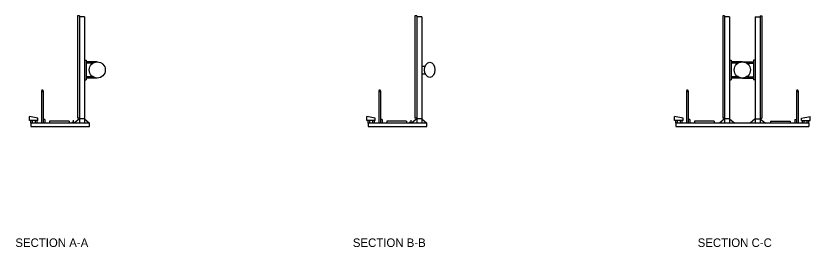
# Model space of a CAD drawing. Extents: x 88 to 611, y 545 to 812.
# Drawn here: x 470.4 to 611, y 631.2 to 672 of the extents above; entities that cross this region are included whole.
import ezdxf

# ---------------------------------------------------------------- set-up
doc = ezdxf.new("R2010")
doc.units = 0
doc.layers.add('57 Undefined', color=7, linetype='Continuous')
doc.layers.add('tcd_SIGN-OVERHEAD', color=7, linetype='Continuous')

msp = doc.modelspace()

# ---------------------------------------------------------------- linework, layer by layer
at = {"layer": 'tcd_SIGN-OVERHEAD'}
for p, q in [((481.3, 672.03), (481.3, 653.98)), ((481.6, 672.03), (481.3, 672.03)), ((481.6, 672.03), (481.6, 653.07)), ((482.51, 671.88), (481.6, 671.88)), ((482.51, 671.88), (482.51, 653.07)), ((541.02, 672.03), (541.02, 653.98)), ((541.32, 672.03), (541.02, 672.03)), ((541.32, 672.03), (541.32, 653.07)), ((542.23, 671.88), (541.32, 671.88)), ((542.23, 671.88), (542.23, 653.07)), ((595.51, 672.03), (595.51, 653.98)), ((595.81, 672.03), (595.51, 672.03)), ((595.81, 672.03), (595.81, 653.07)), ((596.71, 671.88), (595.81, 671.88)), ((596.71, 671.88), (596.71, 653.07)), ((601.24, 671.88), (601.24, 653.07)), ((601.24, 671.88), (602.15, 671.88)), ((602.15, 672.03), (602.15, 653.07)), ((602.15, 672.03), (602.45, 672.03)), ((602.45, 672.03), (602.45, 653.98)), ((482.51, 664.21), (482.81, 664.21)), ((482.81, 664.21), (482.81, 660.74)), ((484.77, 663.91), (482.81, 663.91)), ((484, 663.69), (482.81, 663.69)), ((596.71, 664.21), (597.02, 664.21)), ((597.02, 664.21), (597.02, 660.74)), ((598.98, 663.91), (597.02, 663.91)), ((598.21, 663.69), (597.02, 663.69)), ((598.98, 663.91), (600.94, 663.91)), ((599.75, 663.69), (600.94, 663.69)), ((600.94, 664.21), (600.94, 660.74)), ((601.24, 664.21), (600.94, 664.21)), ((542.23, 663.16), (542.83, 663.16)), ((484, 661.27), (482.81, 661.27)), ((484.77, 661.04), (482.81, 661.04)), ((542.23, 661.8), (542.83, 661.8)), ((598.21, 661.27), (597.02, 661.27)), ((598.98, 661.04), (597.02, 661.04)), ((598.98, 661.04), (600.94, 661.04)), ((599.75, 661.27), (600.94, 661.27)), ((482.51, 660.74), (482.81, 660.74)), ((596.71, 660.74), (597.02, 660.74)), ((601.24, 660.74), (600.94, 660.74)), ((474.88, 658.81), (474.88, 653.07)), ((475.18, 658.81), (475.18, 653.07)), ((534.6, 658.81), (534.6, 653.07)), ((534.9, 658.81), (534.9, 653.07)), ((589.09, 658.81), (589.09, 653.07)), ((589.39, 658.81), (589.39, 653.07)), ((608.57, 658.81), (608.57, 653.07)), ((608.87, 658.81), (608.87, 653.07)), ((472.78, 653.53), (472.78, 654.28)), ((474.28, 653.98), (472.78, 654.28)), ((474.28, 653.53), (474.28, 653.98)), ((481.6, 653.98), (481.3, 653.98)), ((532.5, 653.53), (532.5, 654.28)), ((534, 653.98), (532.5, 654.28)), ((534, 653.53), (534, 653.98)), ((541.32, 653.98), (541.02, 653.98)), ((586.98, 653.53), (586.98, 654.28)), ((588.49, 653.98), (586.98, 654.28)), ((588.49, 653.53), (588.49, 653.98)), ((595.81, 653.98), (595.51, 653.98)), ((602.15, 653.98), (602.45, 653.98)), ((609.47, 653.98), (610.97, 654.28)), ((609.47, 653.53), (609.47, 653.98)), ((610.97, 653.53), (610.97, 654.28)), ((474.28, 653.53), (472.78, 653.53)), ((472.99, 653.07), (472.99, 653.53)), ((483.41, 653.07), (472.99, 653.07)), ((472.99, 653.07), (472.99, 652.47)), ((472.99, 652.47), (483.41, 652.47)), ((473.29, 653.07), (473.29, 653.53)), ((473.82, 653.07), (473.82, 653.53)), ((474.12, 653.07), (474.12, 653.53)), ((475.48, 653.75), (475.18, 653.75)), ((475.48, 653.75), (475.48, 653.07)), ((479.79, 653.45), (476.31, 653.45)), ((476.31, 653.45), (476.31, 653.07)), ((479.79, 653.45), (479.79, 653.07)), ((480.53, 653.17), (480.26, 653.17)), ((480.53, 653.58), (480.53, 653.17)), ((481.61, 653.83), (480.7, 653.07)), ((482.51, 653.83), (481.6, 653.83)), ((482.51, 653.83), (483.41, 653.07)), ((483.41, 652.47), (483.41, 653.07)), ((534, 653.53), (532.5, 653.53)), ((532.71, 653.07), (532.71, 653.53)), ((543.14, 653.07), (532.71, 653.07)), ((532.71, 653.07), (532.71, 652.47)), ((532.71, 652.47), (543.14, 652.47)), ((533.02, 653.07), (533.02, 653.53)), ((533.55, 653.07), (533.55, 653.53)), ((533.85, 653.07), (533.85, 653.53)), ((535.21, 653.75), (534.9, 653.75)), ((535.21, 653.75), (535.21, 653.07)), ((539.51, 653.45), (536.04, 653.45)), ((536.04, 653.45), (536.04, 653.07)), ((539.51, 653.45), (539.51, 653.07)), ((540.26, 653.17), (539.99, 653.17)), ((540.26, 653.58), (540.26, 653.17)), ((541.33, 653.83), (540.43, 653.07)), ((542.23, 653.83), (541.32, 653.83)), ((542.23, 653.83), (543.14, 653.07)), ((543.14, 652.47), (543.14, 653.07)), ((588.49, 653.53), (586.98, 653.53)), ((587.2, 653.07), (587.2, 653.53)), ((610.76, 653.07), (587.2, 653.07)), ((587.2, 653.07), (587.2, 652.47)), ((587.2, 652.47), (610.76, 652.47)), ((587.5, 653.07), (587.5, 653.53)), ((588.03, 653.07), (588.03, 653.53)), ((588.33, 653.07), (588.33, 653.53)), ((589.69, 653.75), (589.39, 653.75)), ((589.69, 653.75), (589.69, 653.07)), ((593.99, 653.45), (590.52, 653.45)), ((590.52, 653.45), (590.52, 653.07)), ((593.99, 653.45), (593.99, 653.07)), ((595.82, 653.83), (594.91, 653.07)), ((596.71, 653.83), (595.81, 653.83)), ((596.71, 653.83), (597.62, 653.07)), ((601.24, 653.83), (600.34, 653.07)), ((601.24, 653.83), (602.15, 653.83)), ((602.14, 653.83), (603.05, 653.07)), ((603.96, 653.45), (603.96, 653.07)), ((603.96, 653.45), (607.44, 653.45)), ((607.44, 653.45), (607.44, 653.07)), ((608.27, 653.75), (608.27, 653.07)), ((608.27, 653.75), (608.57, 653.75)), ((609.47, 653.53), (610.97, 653.53)), ((609.63, 653.07), (609.63, 653.53)), ((609.93, 653.07), (609.93, 653.53)), ((610.46, 653.07), (610.46, 653.53)), ((610.76, 653.07), (610.76, 653.53)), ((610.76, 653.07), (610.76, 652.47))]:
    msp.add_line(p, q, dxfattribs=at)
for centre in [(484.77, 662.48), (598.98, 662.48)]:
    msp.add_circle(centre, 1.43, dxfattribs=at)
for centre in [(475.03, 658.76), (475.03, 658.75), (475.03, 658.73), (475.03, 658.72), (475.03, 658.71), (475.03, 658.69), (475.03, 658.68), (475.03, 658.67), (475.03, 658.66), (475.03, 658.65), (475.03, 658.64), (475.03, 658.63), (475.03, 658.61), (475.03, 658.59), (475.03, 658.57), (475.03, 658.56), (475.03, 658.54), (475.03, 658.52), (475.03, 658.53), (475.03, 658.5), (475.03, 658.48), (534.75, 658.76), (534.75, 658.75), (534.75, 658.73), (534.75, 658.72), (534.75, 658.71), (534.75, 658.69), (534.75, 658.68), (534.75, 658.67), (534.75, 658.66), (534.75, 658.65), (534.75, 658.64), (534.75, 658.63), (534.75, 658.61), (534.75, 658.59), (534.75, 658.57), (534.75, 658.56), (534.75, 658.54), (534.75, 658.52), (534.75, 658.53), (534.75, 658.5), (534.75, 658.48), (589.24, 658.76), (589.24, 658.75), (589.24, 658.73), (589.24, 658.72), (589.24, 658.71), (589.24, 658.69), (589.24, 658.68), (589.24, 658.67), (589.24, 658.66), (589.24, 658.65), (589.24, 658.64), (589.24, 658.63), (589.24, 658.61), (589.24, 658.59), (589.24, 658.57), (589.24, 658.56), (589.24, 658.54), (589.24, 658.52), (589.24, 658.53), (589.24, 658.5), (589.24, 658.48), (608.72, 658.76), (608.72, 658.75), (608.72, 658.73), (608.72, 658.72), (608.72, 658.71), (608.72, 658.69), (608.72, 658.68), (608.72, 658.67), (608.72, 658.66), (608.72, 658.65), (608.72, 658.64), (608.72, 658.63), (608.72, 658.61), (608.72, 658.59), (608.72, 658.57), (608.72, 658.56), (608.72, 658.54), (608.72, 658.52), (608.72, 658.53), (608.72, 658.5), (608.72, 658.48)]:
    msp.add_arc(centre, 0.159, 18.3068, 161.6932, dxfattribs=at)
msp.add_ellipse((543.63, 662.49), major_axis=(0, 1.35), ratio=0.68771, dxfattribs=at)

# ---------------------------------------------------------------- texts
at = {"layer": '57 Undefined'}
for s, p in [('SECTION A-A', (470.27, 631.19)), ('SECTION B-B', (530.02, 631.19)), ('SECTION C-C', (591.07, 631.19))]:
    msp.add_text(s, height=1.5104, dxfattribs=at).set_placement(p)

doc.saveas('drawing.dxf')
